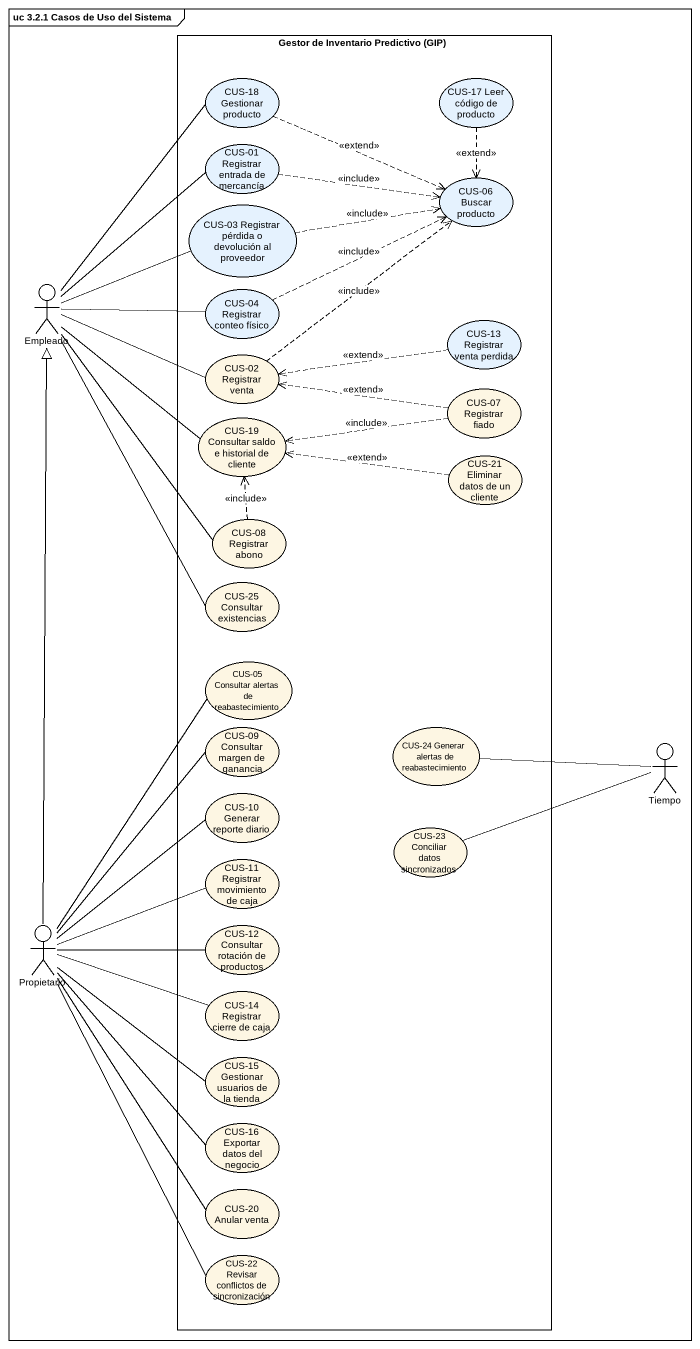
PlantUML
@startuml
mainframe uc 3.2.1 Casos de Uso del Sistema
rectangle "Gestor de Inventario Predictivo (GIP)" as Gestor_de_Inventario {
  usecase "CUS-18 Gestionar producto" as CUS_18_Gestionar_producto #E5F2FE
  usecase "CUS-17 Leer código de producto" as CUS_17_Leer_código_de #E5F2FE
  usecase "CUS-01 Registrar entrada de mercancía" as CUS_01_Registrar_entrada_de #E5F2FE
  usecase "CUS-03 Registrar pérdida o devolución al proveedor" as CUS_03_Registrar_pérdida_o #E5F2FE
  usecase "CUS-06 Buscar producto" as CUS_06_Buscar_producto #E5F2FE
  usecase "CUS-04 Registrar conteo físico" as CUS_04_Registrar_conteo #E5F2FE
  usecase "CUS-13 Registrar venta perdida" as CUS_13_Registrar_venta #E5F2FE
  usecase "CUS-02 Registrar venta" as CUS_02_Registrar_venta
  usecase "CUS-07 Registrar fiado" as CUS_07_Registrar_fiado
  usecase "CUS-19 Consultar saldo e historial de cliente" as CUS_19_Consultar_saldo_e
  usecase "CUS-21 Eliminar datos de un cliente" as CUS_21_Eliminar_datos_de_un
  usecase "CUS-08 Registrar abono" as CUS_08_Registrar_abono
  usecase "CUS-25 Consultar existencias" as CUS_25_Consultar_existencias
  usecase "CUS-05 Consultar alertas de reabastecimiento" as CUS_05_Consultar_alertas_de
  usecase "CUS-09 Consultar margen de ganancia" as CUS_09_Consultar_margen_de
  usecase "CUS-24 Generar alertas de reabastecimiento" as CUS_24_Generar_alertas_de
  usecase "CUS-10 Generar reporte diario" as CUS_10_Generar_reporte
  usecase "CUS-23 Conciliar datos sincronizados" as CUS_23_Conciliar_datos
  usecase "CUS-11 Registrar movimiento de caja" as CUS_11_Registrar_movimiento
  usecase "CUS-12 Consultar rotación de productos" as CUS_12_Consultar_rotación
  usecase "CUS-14 Registrar cierre de caja" as CUS_14_Registrar_cierre_de
  usecase "CUS-15 Gestionar usuarios de la tienda" as CUS_15_Gestionar_usuarios
  usecase "CUS-16 Exportar datos del negocio" as CUS_16_Exportar_datos_del
  usecase "CUS-20 Anular venta" as CUS_20_Anular_venta
  usecase "CUS-22 Revisar conflictos de sincronización" as CUS_22_Revisar_conflictos
}
actor Empleado
actor Tiempo
actor Propietario
CUS_18_Gestionar_producto .right.> CUS_06_Buscar_producto : <<extend>>
CUS_17_Leer_código_de ..> CUS_06_Buscar_producto : <<extend>>
CUS_01_Registrar_entrada_de .right.> CUS_06_Buscar_producto : <<include>>
CUS_03_Registrar_pérdida_o .right.> CUS_06_Buscar_producto : <<include>>
Empleado -up- CUS_18_Gestionar_producto
Empleado -up- CUS_01_Registrar_entrada_de
Empleado -right- CUS_03_Registrar_pérdida_o
Empleado -right- CUS_04_Registrar_conteo
Empleado -right- CUS_02_Registrar_venta
Empleado -- CUS_19_Consultar_saldo_e
Empleado -- CUS_08_Registrar_abono
Empleado -- CUS_25_Consultar_existencias
CUS_04_Registrar_conteo .right.> CUS_06_Buscar_producto : <<include>>
CUS_13_Registrar_venta .left.> CUS_02_Registrar_venta : <<extend>>
CUS_02_Registrar_venta .up.> CUS_06_Buscar_producto : <<include>>
CUS_07_Registrar_fiado .left.> CUS_02_Registrar_venta : <<extend>>
CUS_07_Registrar_fiado .left.> CUS_19_Consultar_saldo_e : <<include>>
CUS_21_Eliminar_datos_de_un .left.> CUS_19_Consultar_saldo_e : <<extend>>
CUS_08_Registrar_abono .up.> CUS_19_Consultar_saldo_e : <<include>>
Tiempo -left- CUS_24_Generar_alertas_de
Tiempo -left- CUS_23_Conciliar_datos
Propietario -up-|> Empleado
Propietario -up- CUS_05_Consultar_alertas_de
Propietario -up- CUS_09_Consultar_margen_de
Propietario -up- CUS_10_Generar_reporte
Propietario -right- CUS_11_Registrar_movimiento
Propietario -right- CUS_12_Consultar_rotación
Propietario -right- CUS_14_Registrar_cierre_de
Propietario -right- CUS_15_Gestionar_usuarios
Propietario -- CUS_16_Exportar_datos_del
Propietario -- CUS_20_Anular_venta
Propietario -- CUS_22_Revisar_conflictos
@enduml
